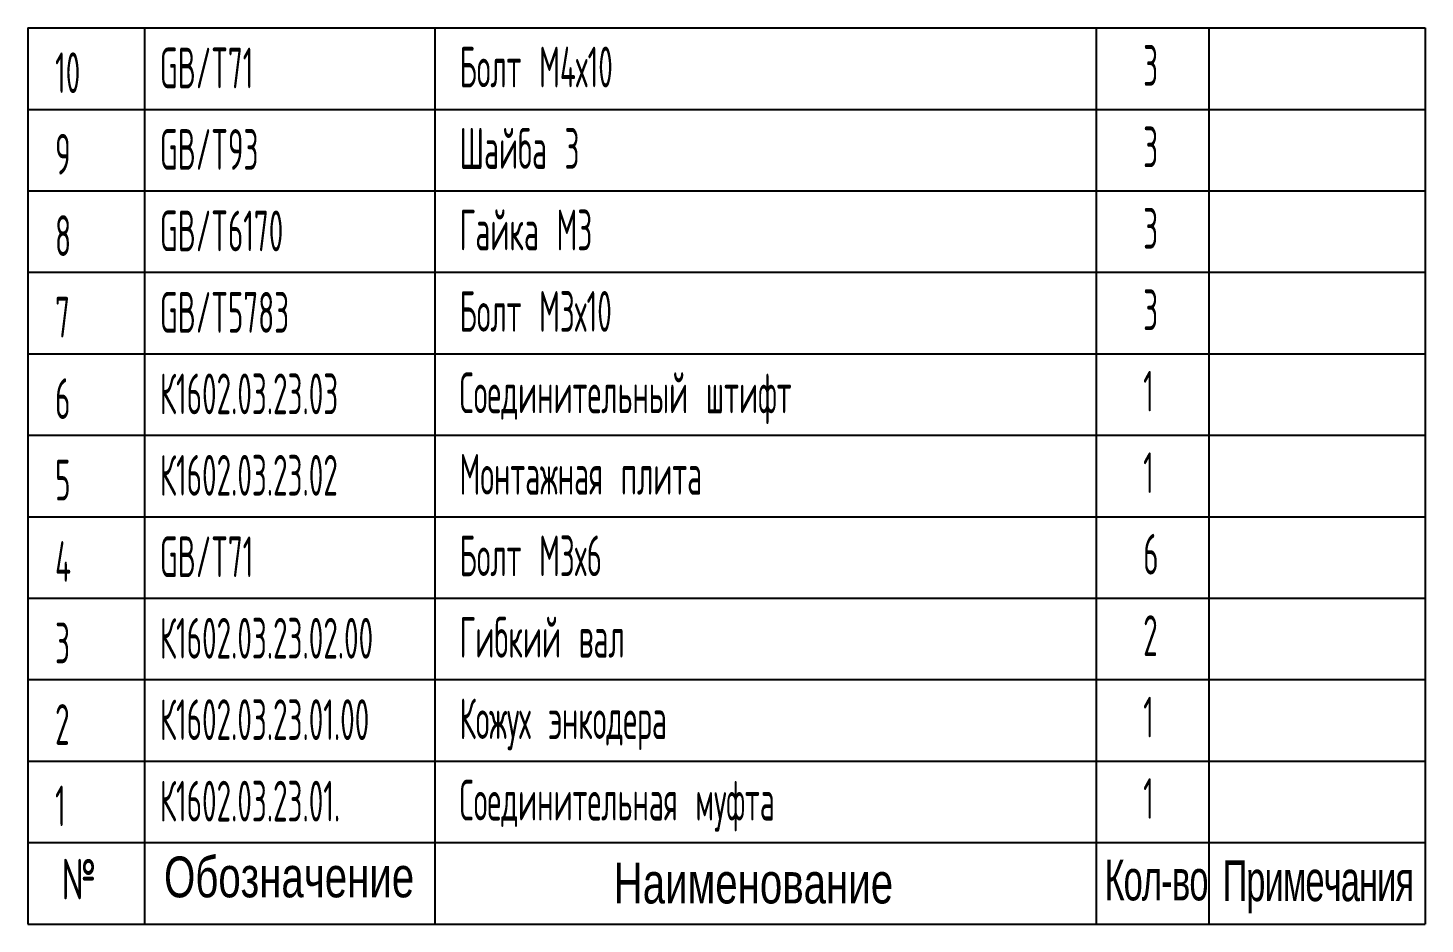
# Model space of a CAD drawing. Header units: millimetres. Extents: x 0 to 1980, y 0 to 742.
# Drawn here: x 1680.4 to 1980.4, y 120.4 to 312.9 of the extents above; entities that cross this region are included whole.
import ezdxf

# ---------------------------------------------------------------- set-up
doc = ezdxf.new("R2010")
doc.units = ezdxf.units.MM
doc.header["$LTSCALE"] = 25
doc.layers.add('01', color=7, linetype='Continuous')
doc.styles.add('HZLIB', font='TXT.shx', dxfattribs={"width": 0.5, "height": 8.75})
doc.styles.get("Standard").update_dxf_attribs({"font": 'isocp', "width": 0.707, "bigfont": 'intecad.shx'})

msp = doc.modelspace()

# ---------------------------------------------------------------- linework, layer by layer
for p, q in [((1680.44, 312.92), (1680.44, 120.42)), ((1680.44, 312.92), (1980.44, 312.92)), ((1705.44, 312.92), (1705.44, 120.42)), ((1767.81, 312.92), (1767.81, 120.42)), ((1909.81, 312.92), (1909.81, 120.42)), ((1934.02, 312.92), (1934.02, 120.42)), ((1980.44, 312.92), (1980.44, 120.42)), ((1680.44, 295.42), (1980.44, 295.42)), ((1680.44, 277.92), (1980.44, 277.92)), ((1680.44, 260.42), (1980.44, 260.42)), ((1680.44, 242.92), (1980.44, 242.92)), ((1680.44, 225.42), (1980.44, 225.42)), ((1680.44, 207.92), (1980.44, 207.92)), ((1680.44, 190.42), (1980.44, 190.42)), ((1680.44, 172.92), (1980.44, 172.92)), ((1680.44, 155.42), (1980.44, 155.42)), ((1680.44, 137.92), (1980.44, 137.92)), ((1680.44, 120.42), (1980.44, 120.42))]:
    msp.add_line(p, q)

# ---------------------------------------------------------------- texts
at = {"style": 'HZLIB', "width": 0.5}
for s, p in [('3', (1919.92, 300.49)), ('10', (1686.27, 298.92)), ('GB/T71', (1708.75, 299.94)), ('Болт М4х10', (1773.11, 300.15)), ('GB/T93', (1708.75, 282.44)), ('Шайба 3', (1773.11, 282.65)), ('3', (1919.92, 282.99)), ('9', (1686.27, 281.42)), ('GB/T6170', (1708.75, 264.94)), ('Гайка М3', (1773.11, 265.15)), ('3', (1919.92, 265.49)), ('8', (1686.27, 263.92)), ('7', (1686.27, 246.42)), ('GB/T5783', (1708.75, 247.44)), ('Болт М3х10', (1773.11, 247.65)), ('3', (1919.92, 247.99)), ('6', (1686.27, 228.92)), ('К1602.03.23.03', (1708.75, 229.94)), ('Соединительный штифт', (1773.11, 230.15)), ('1', (1919.92, 230.5)), ('5', (1686.27, 211.42)), ('К1602.03.23.02', (1708.75, 212.44)), ('Монтажная плита', (1773.11, 212.65)), ('1', (1919.92, 213)), ('6', (1919.92, 195.5)), ('4', (1686.27, 193.92)), ('GB/T71', (1708.75, 194.94)), ('Болт М3х6', (1773.11, 195.15)), ('К1602.03.23.02.00', (1708.75, 177.44)), ('Гибкий вал', (1773.11, 177.65)), ('2', (1919.92, 178)), ('3', (1686.27, 176.42)), ('К1602.03.23.01.00', (1708.75, 159.95)), ('Кожух энкодера', (1773.11, 160.15)), ('1', (1919.92, 160.5)), ('2', (1686.27, 158.92)), ('1', (1686.27, 141.42)), ('К1602.03.23.01.', (1708.75, 142.45)), ('Соединительная муфта', (1773.11, 142.66)), ('1', (1919.92, 143))]:
    msp.add_text(s, height=8.75, dxfattribs=at).set_placement(p)
at = {"layer": '01', "char_height": 8.75, "attachment_point": 1}
for s, insert in [('{\\fArial|b0|i0|c204|p34;Обозначение}', (1709.66, 134.92)), ('{\\fArial|b0|i0|c204|p34;Наименование}', (1806.22, 133.6)), ('{\\fArial|b0|i0|c204|p34;\\W0.607;\\T0.95;Кол-во}', (1911.6, 134.26)), ('{\\fArial|b0|i0|c204|p34;\\W0.607;\\T0.95;Примечания}', (1936.97, 134.1))]:
    msp.add_mtext(s, dxfattribs=dict(at, insert=insert))
at = {"layer": '01', "insert": (1687.63, 134.42), "char_height": 8.75, "width": 0.3688, "attachment_point": 1}
msp.add_mtext('{\\Fisocp,intecad|c204;№}', dxfattribs=at)

doc.saveas('drawing.dxf')
